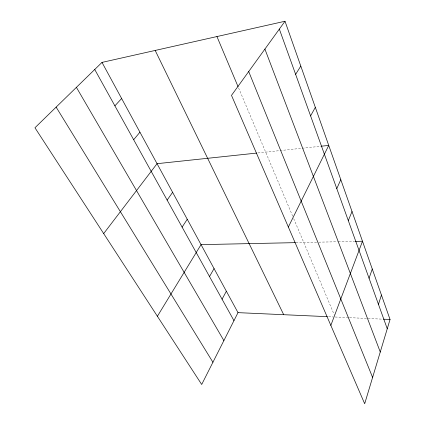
<?xml version="1.0" encoding="UTF-8"?>
<svg xmlns="http://www.w3.org/2000/svg" width="425" height="425" viewBox="0 0 425 425"><rect width="100%" height="100%" fill="white"/><g stroke="black" fill="none" stroke-linecap="round" stroke-linejoin="round"><path stroke-width="0.32" stroke-dasharray="2.12 1.59" d="M257.885 152.952L301.484 148.314M302.138 148.245L320.301 146.312M295.943 242.638L318.059 242.17M318.713 242.16L337.604 241.761M338.257 241.745L354.631 241.4M328.605 316.721L333.216 316.933M335.187 317.018L348.909 317.64M349.562 317.666L382.867 319.17M238.568 87.858L292.671 216.176M293.702 218.625L334.178 314.622"/><path stroke-width="0.64" d="M390.049 319.488L364.677 403.75L231.498 95.37L285.005 21.25L390.049 319.488L383.52 319.196M378.452 304.311L381.443 295.051M369.065 278.248L372.273 269.02M330.841 325.401L362.488 241.235L355.284 241.384M348.303 220.602L352.022 211.517M336.786 188.615L340.797 179.658M288.352 227.024L328.737 145.414L320.949 146.242M102.005 62.401L238.005 312.641L201.694 384.482L34.951 127.766L102.005 62.401L285.005 21.25M222.073 299.211L226.36 291.215M310.595 115.892L315.329 107.344M209.514 276.553L214.057 268.584M157.393 316.28L201.046 244.635L295.29 242.648M295.63 74.338L300.799 66.093M182.118 227.125L187.255 219.263M167.137 200.106L172.614 192.328M103.684 233.585L157.048 163.683L256.588 153.09M133.662 139.719L139.942 132.202M114.888 105.846L121.635 98.52M238.005 312.641L327.287 316.662M56.132 107.116L212.925 362.27M76.404 87.353L223.879 340.595M94.733 69.488L233.957 320.647M155.183 50.442L283.703 314.702M216.941 36.555L238.053 86.636M248.705 71.533L372.598 377.442M264.908 49.082L380.263 351.996M279.337 29.097L387.255 328.764"/></g></svg>
